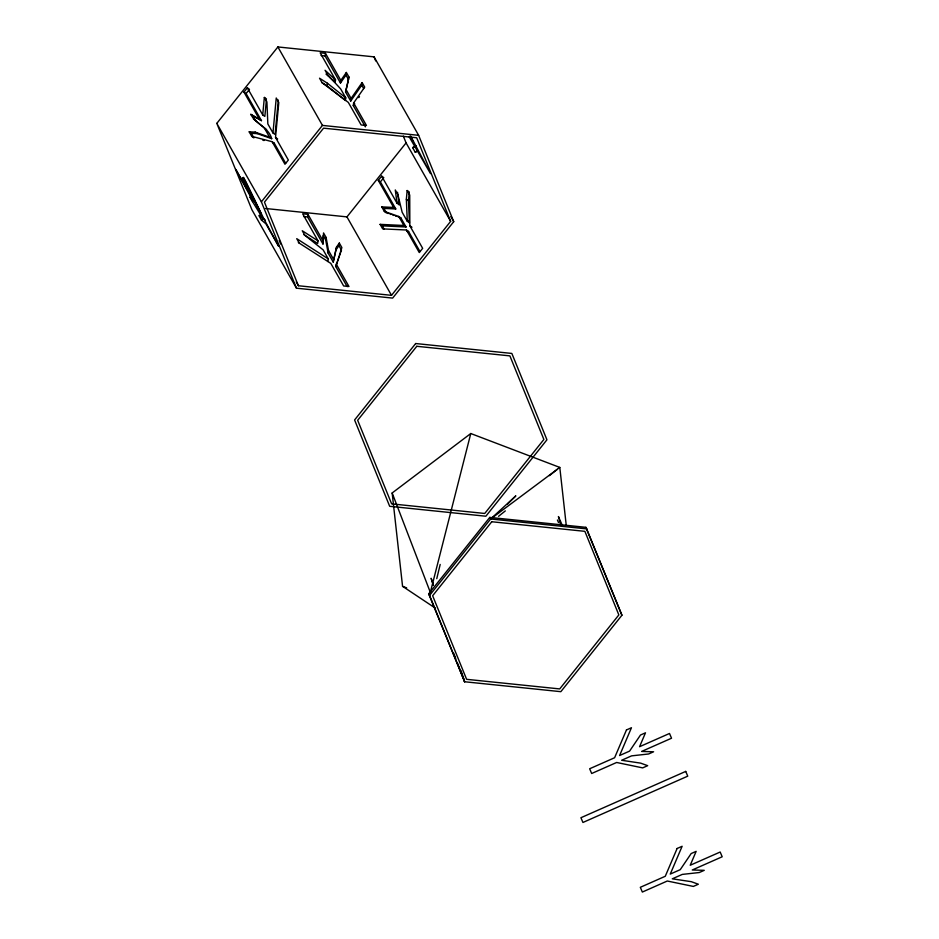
<?xml version="1.0" encoding="UTF-8"?>
<svg xmlns="http://www.w3.org/2000/svg" width="939" height="939" viewBox="0 0 939 939"><rect width="100%" height="100%" fill="white"/><g stroke="black" fill="none" stroke-linecap="round" stroke-linejoin="round"><path stroke-width="1.41" d="M303.849 234.609L317.652 243.471L318.028 240.865L302.651 213.799L307.969 214.338L307.605 216.944L322.981 244.011L323.18 235.536L325.739 240.055L328.098 253.037L333.228 262.063L336.561 247.016L339.319 243.06L341.878 247.567L335.786 266.57L347.184 286.618M322.981 244.011L323.544 232.931L326.103 237.45L328.474 250.431L328.098 253.037M266.383 100.027L264.845 116.424L262.72 114.922L264.352 97.433L266.476 98.935M278.32 100.039L275.092 134.465L272.967 132.962L276.242 97.996L278.801 102.504L275.526 137.47L288.343 160.029L284.963 164.255L272.146 141.707L251.758 136.355L249.199 131.836L255.138 132.117L269.587 137.188L271.711 138.69C268.66 127.293 255.619 124.241 250.83 114.358L261.465 120.65L246.088 93.583L243.964 92.081L247.344 87.855L249.469 89.358L246.088 93.583M409.193 193.117L408.477 200.77L409.404 222.766L407.28 221.264L406.352 199.268L407.174 190.523L409.298 192.025M347.993 81.916L348.921 76.986L346.362 72.467L345.986 75.073L340.47 83.008L325.094 55.941L325.457 53.335L320.14 52.784L335.516 79.85L335.141 82.456L329.26 77.068M344.249 99.581L327.054 85.872L327.429 83.266L319.542 78.207L322.1 82.714L348.322 102.41L361.139 124.957L366.468 125.509L353.651 102.95L364.696 87.104L362.125 82.597L351.092 98.442L350.717 101.048L345.587 92.022L348.921 76.986M340.47 83.008L340.834 80.402L346.362 72.467M325.739 240.055L326.103 237.45M335.516 79.85L325.058 70.272L327.629 74.791L340.634 88.876L345.763 97.891L345.388 100.496L344.108 98.243M327.911 261.512L328.274 258.906L323.145 249.88L304.811 235.255L302.252 230.748L318.028 240.865M365.377 126.859L353.275 105.555L353.651 102.95M333.228 262.063L336.561 247.016M336.185 249.621L338.944 245.666L339.319 243.06M350.717 101.048L361.761 85.191L362.125 82.597M345.587 92.022L345.963 90.473M346.151 89.698L346.89 86.588M347.066 85.801L347.806 82.702M436.764 578.67L440.191 564.456M566.194 524.866L559.797 467.422L470.779 433.525L429.569 595.42L464.664 681.761L560.841 691.679L621.923 615.245L585.936 527.331L489.759 517.412L428.677 593.847L464.664 681.761L461.084 670.728M335.786 266.57L336.502 264.516M336.866 263.495L337.582 261.441M337.934 260.42L338.65 258.366M339.002 257.345L339.366 256.324M339.718 255.302L340.434 253.248M340.798 252.227L341.15 251.194M353.275 105.555L354.66 103.572M358.804 97.633L359.484 96.647M216.803 123.385L277.885 46.95L374.062 56.856L418.63 135.322L453.725 221.663L392.643 298.097L296.466 288.191L251.898 209.726L216.803 123.385L261.371 201.838L296.466 288.191M261.371 201.838L322.453 125.403L418.63 135.322M265.491 208.493L346.949 216.886L406.082 142.892L403.347 136.143M393.652 207.449L378.276 180.382L381.657 176.145L383.781 177.647L380.401 181.884L395.777 208.951L383.887 208.388L381.762 206.885L393.652 207.449L395.777 208.951M391.516 295.339L450.65 221.346L416.681 137.763L323.568 128.162L264.446 202.155L298.414 285.749L391.516 295.339L346.949 216.886M507.635 504.032L515.84 495.862L490.651 518.985L429.569 595.42L428.677 593.847M498.55 516.321L505.323 510.898M549.374 475.65L557.285 469.324M435.438 608.202L402.561 586.323L392.162 492.975L470.779 433.525M489.759 517.412L490.651 518.985L559.797 467.422M252.45 201.498L263.319 219.28L259.516 215.301L258.894 215.571L261.465 220.078L265.878 223.787L278.695 246.347L263.941 219.01L245.924 181.849L243.354 177.33L261.382 214.491L242.121 177.87L251.124 196.451L235.748 169.384L253.072 201.228L249.891 196.99L252.45 201.498L254.95 200.394M418.313 150.768L415.202 152.141L412.632 147.634L415.132 146.531M261.465 220.078L263.953 218.975L265.338 220.137M415.202 152.141L417.691 151.038M412.632 147.634L416.329 146.015M249.199 131.836L251.323 133.338L257.263 133.62L271.711 138.69M380.119 224.362L403.899 225.489L406.024 226.992L382.255 225.865L380.119 224.362L382.689 228.881L406.458 229.996L408.582 231.499L419.979 251.558M407.103 231.428L408.582 231.499M321.091 55.518L325.094 55.941M303.614 216.533L307.605 216.944M490.651 518.985L586.828 528.892M262.803 140.193L264.082 140.533M273.003 142.869L274.282 143.209L285.667 163.257M381.762 206.885L384.321 211.392L398.77 216.463L400.894 217.965L406.024 226.992M387.349 213.212L388.253 213.529M390.061 214.162L390.964 214.479M392.772 215.113L393.676 215.43M395.483 216.064L396.387 216.381M398.183 217.015L400.894 217.965M402.561 586.323L406.669 587.884M250.83 114.358L261.465 120.65M321.643 82.386L327.054 85.872M328.274 258.906L296.736 238.67L299.295 243.178M298.332 242.532L330.833 263.413L343.651 285.972L348.979 286.524L336.162 263.965M406.352 199.268L408.477 200.77M378.276 180.382L380.401 181.884M381.657 176.145L397.033 203.211L399.157 204.714L397.737 193.95M407.174 190.523L409.733 195.03L409.838 225.771L411.963 227.273M384.321 211.392L386.445 212.895L383.887 208.388M253.389 118.866L266.594 129.676M275.526 137.47L277.662 138.972M272.146 141.707L274.282 143.209M255.138 132.117L257.263 133.62M251.758 136.355L253.882 137.857L251.323 133.338M327.429 83.266L345.763 97.891M325.997 74.075L326.655 74.674M327.3 75.273L328.615 76.47M409.04 136.542L430.496 173.621L410.719 136.167M409.967 136.143L413.172 141.777L411 137.446M450.849 216.604L453.725 221.663M406.082 142.892L450.65 221.346M361.761 85.191L363.675 88.583M345.986 75.073L348.545 79.592M325.457 53.335L340.834 80.402M345.963 89.416L351.092 98.442M333.744 79.991L335.141 82.456M397.76 202.261L399.157 204.714M408.125 220.501L409.404 222.766M407.28 221.264L402.15 212.237L397.843 194.467L395.284 189.96L397.033 203.211M409.838 225.771L422.656 248.33L419.275 252.556L406.458 229.996M398.77 216.463L403.899 225.489M621.923 615.245L585.936 527.331M382.255 225.865L384.168 229.257M277.885 46.95L322.453 125.403M264.352 97.433L266.911 101.94L267.838 123.936L272.967 132.962M338.944 245.666L341.514 250.173M247.344 87.855L262.72 114.922M243.964 92.081L259.34 119.147M264.458 128.174L269.587 137.188M252.955 115.861L255.514 120.368M307.969 214.338L323.345 241.405M328.474 250.431L333.603 259.457M296.266 281.946L298.414 285.749M562.414 525.617L558.423 516.556L560.63 524.854M557.414 520.018L558.517 522.53M374.062 56.856L375.706 60.906M279.247 240.466L280.702 244.046M392.162 492.975L430.508 592.838M453.631 653.039L455.732 658.509M457.305 662.617L464.664 681.761M433.372 585.161L431.13 578.26L433.278 585.079M397.514 192.295L397.631 193.117M626.466 729.943L614.611 757.738L589.657 768.759L591.676 773.501L616.641 762.48L642.675 767.879L647.675 765.672L640.656 763.137L621.63 760.273L631.607 755.86L648.614 753.982L653.603 751.775L641.595 751.446L671.538 738.218L669.507 733.476L639.565 746.705L645.492 732.807L640.504 735.014L629.588 751.118L619.599 755.531L631.454 727.737L626.466 729.943M677.125 848.492L665.27 876.275L640.316 887.308L642.346 892.05L667.3 881.017L693.346 886.428L698.334 884.221L691.315 881.686L672.289 878.822L682.277 874.409L699.273 872.531L704.262 870.324L692.254 869.995L722.197 856.767L720.178 852.025L690.224 865.253L696.151 851.356L691.163 853.563L680.247 869.667L670.258 874.08L682.125 846.285L677.125 848.492M415.672 343.533L354.59 419.968L389.685 506.309L485.862 516.227L546.944 439.792L511.849 353.44L415.672 343.533M416.787 346.291L357.665 420.285L391.633 503.867L484.735 513.469L543.869 439.475L509.889 355.881L416.787 346.291M491.766 521.744L432.644 595.737L466.613 679.32L559.714 688.921L618.848 614.928L584.88 531.333L491.766 521.744M685.728 771.412L580.912 817.728L582.943 822.47L687.747 776.154L685.728 771.412"/></g></svg>
